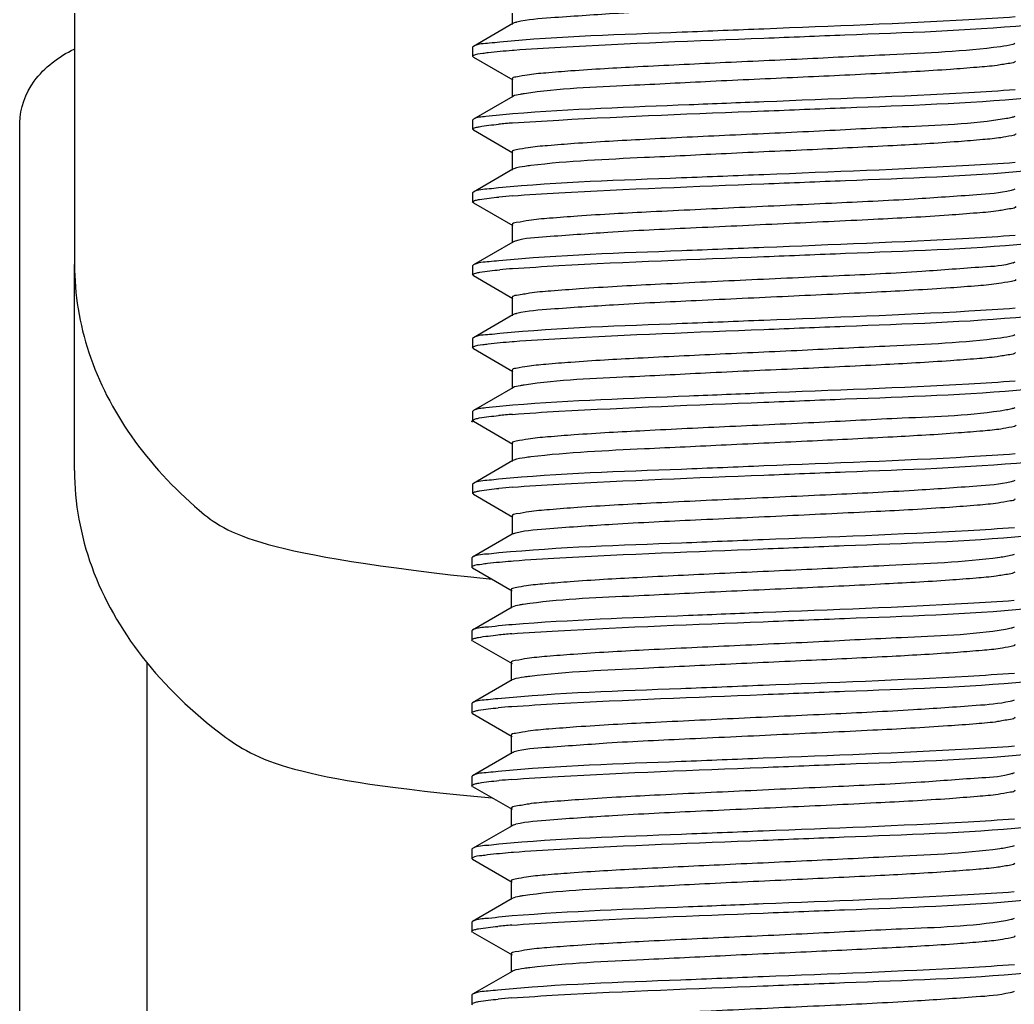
# Model space of a CAD drawing. Extents: x -1396510 to 1250330, y -1892470 to 1623980.
# Drawn here: x -1156691.6 to -1156561.6, y -61731.7 to -61603.1 of the extents above; entities that cross this region are included whole.
import ezdxf

# ---------------------------------------------------------------- set-up
doc = ezdxf.new("R2010")
doc.units = 0
doc.header["$LTSCALE"] = 1000
doc.header["$MEASUREMENT"] = 0

msp = doc.modelspace()

# ---------------------------------------------------------------- linework, layer by layer
at = {"linetype": 'Continuous'}
for p, q in [((-1156684.42, -61531.44), (-1156684.42, -61635.05)), ((-1156627.21, -61601.3), (-1156627.21, -61603.68)), ((-1156627.1, -61603.56), (-1156632.27, -61606.55)), ((-1156632.27, -61606.55), (-1156632.36, -61606.66)), ((-1156632.36, -61606.66), (-1156632.36, -61607.85)), ((-1156632.27, -61607.95), (-1156632.36, -61607.85)), ((-1156632.27, -61607.95), (-1156627.1, -61610.94)), ((-1156627.2, -61607.05), (-1156626.93, -61607.03)), ((-1156627.21, -61610.82), (-1156627.21, -61613.2)), ((-1156627.1, -61613.08), (-1156632.27, -61616.07)), ((-1156691.56, -61664.71), (-1156691.56, -61616.54)), ((-1156632.27, -61616.07), (-1156632.36, -61616.18)), ((-1156632.36, -61616.18), (-1156632.36, -61617.37)), ((-1156632.27, -61617.47), (-1156632.36, -61617.37)), ((-1156632.27, -61617.47), (-1156627.1, -61620.46)), ((-1156627.21, -61620.34), (-1156627.21, -61622.72)), ((-1156627.1, -61622.6), (-1156632.27, -61625.59)), ((-1156626.96, -61622.54), (-1156627.1, -61622.6)), ((-1156632.27, -61625.59), (-1156632.36, -61625.7)), ((-1156632.36, -61625.7), (-1156632.36, -61626.89)), ((-1156632.27, -61626.99), (-1156632.36, -61626.89)), ((-1156632.27, -61626.99), (-1156627.1, -61629.98)), ((-1156627.21, -61629.86), (-1156627.21, -61632.24)), ((-1156627.1, -61632.12), (-1156632.27, -61635.11)), ((-1156684.42, -61661.98), (-1156684.42, -61635.05)), ((-1156632.27, -61635.11), (-1156632.36, -61635.22)), ((-1156632.36, -61635.22), (-1156632.36, -61636.41)), ((-1156561.46, -61634.74), (-1156561.65, -61634.82)), ((-1156632.27, -61636.51), (-1156632.36, -61636.41)), ((-1156632.27, -61636.51), (-1156627.1, -61639.5)), ((-1156627.21, -61639.38), (-1156627.21, -61641.76)), ((-1156627.1, -61641.64), (-1156632.27, -61644.63)), ((-1156632.27, -61644.63), (-1156632.36, -61644.74)), ((-1156632.36, -61644.74), (-1156632.36, -61645.93)), ((-1156627.2, -61645.13), (-1156626.93, -61645.11)), ((-1156632.27, -61646.03), (-1156632.36, -61645.93)), ((-1156632.27, -61646.03), (-1156627.1, -61649.02)), ((-1156627.21, -61648.9), (-1156627.21, -61651.28)), ((-1156627.1, -61651.16), (-1156632.27, -61654.15)), ((-1156632.27, -61654.15), (-1156632.36, -61654.25)), ((-1156632.36, -61654.25), (-1156632.36, -61655.44)), ((-1156632.37, -61655.67), (-1156632.46, -61655.57)), ((-1156632.27, -61655.55), (-1156632.36, -61655.44)), ((-1156632.27, -61655.55), (-1156627.1, -61658.54)), ((-1156627.21, -61658.42), (-1156627.21, -61660.8)), ((-1156627.1, -61660.68), (-1156632.27, -61663.67)), ((-1156626.96, -61660.61), (-1156627.1, -61660.68)), ((-1156632.27, -61663.67), (-1156632.36, -61663.77)), ((-1156632.36, -61663.77), (-1156632.36, -61664.96)), ((-1156691.56, -61890.08), (-1156691.56, -61664.71)), ((-1156632.27, -61665.07), (-1156632.36, -61664.96)), ((-1156632.27, -61665.07), (-1156627.1, -61668.06)), ((-1156627.21, -61667.94), (-1156627.21, -61670.32)), ((-1156627.21, -61670.32), (-1156632.37, -61673.31)), ((-1156632.37, -61673.31), (-1156632.46, -61673.41)), ((-1156632.46, -61673.41), (-1156632.46, -61674.6)), ((-1156627.31, -61673.81), (-1156627.04, -61673.79)), ((-1156632.37, -61674.71), (-1156632.46, -61674.6)), ((-1156632.37, -61674.71), (-1156627.21, -61677.7)), ((-1156627.31, -61677.58), (-1156627.31, -61679.96)), ((-1156627.21, -61679.84), (-1156632.37, -61682.83)), ((-1156632.37, -61682.83), (-1156632.46, -61682.93)), ((-1156632.46, -61682.93), (-1156632.46, -61684.12)), ((-1156632.37, -61684.23), (-1156632.46, -61684.12)), ((-1156632.37, -61684.23), (-1156627.21, -61687.22)), ((-1156674.9, -61890.08), (-1156674.9, -61687.16)), ((-1156627.31, -61687.1), (-1156627.31, -61689.48)), ((-1156627.21, -61689.36), (-1156632.37, -61692.35)), ((-1156627.06, -61689.29), (-1156627.21, -61689.36)), ((-1156632.37, -61692.35), (-1156632.46, -61692.45)), ((-1156632.46, -61692.45), (-1156632.46, -61693.64)), ((-1156632.37, -61693.75), (-1156632.46, -61693.64)), ((-1156632.37, -61693.75), (-1156627.21, -61696.74)), ((-1156627.31, -61696.62), (-1156627.31, -61699)), ((-1156627.21, -61698.88), (-1156632.37, -61701.87)), ((-1156561.56, -61701.5), (-1156561.75, -61701.58)), ((-1156632.37, -61701.87), (-1156632.46, -61701.97)), ((-1156632.46, -61701.97), (-1156632.46, -61703.16)), ((-1156632.37, -61703.27), (-1156632.46, -61703.16)), ((-1156632.37, -61703.27), (-1156627.21, -61706.26)), ((-1156627.31, -61706.14), (-1156627.31, -61708.52)), ((-1156627.21, -61708.4), (-1156632.37, -61711.39)), ((-1156632.37, -61711.39), (-1156632.46, -61711.49)), ((-1156632.46, -61711.49), (-1156632.46, -61712.68)), ((-1156627.31, -61711.88), (-1156627.04, -61711.86)), ((-1156632.37, -61712.79), (-1156632.46, -61712.68)), ((-1156632.37, -61712.79), (-1156627.21, -61715.78)), ((-1156627.31, -61715.66), (-1156627.31, -61718.04)), ((-1156627.21, -61717.92), (-1156632.37, -61720.91)), ((-1156632.37, -61720.91), (-1156632.46, -61721.01)), ((-1156632.46, -61721.01), (-1156632.46, -61722.2)), ((-1156632.37, -61722.31), (-1156632.46, -61722.2)), ((-1156632.37, -61722.31), (-1156627.21, -61725.3)), ((-1156627.31, -61725.18), (-1156627.31, -61727.56)), ((-1156627.21, -61727.44), (-1156632.37, -61730.43)), ((-1156627.06, -61727.37), (-1156627.21, -61727.44)), ((-1156632.37, -61730.43), (-1156632.46, -61730.53)), ((-1156632.46, -61730.53), (-1156632.46, -61731.72)), ((-1156632.37, -61731.83), (-1156632.46, -61731.72))]:
    msp.add_line(p, q, dxfattribs=at)
for centre, radius, start, end in [((-1156625.4, -61608.36), 5.11, 103.4604, 104.3304), ((-1156619.04, -61720.69), 104.44, 94.4466, 95.4488), ((-1156618.98, -61730.98), 105.21, 94.4523, 95.4224), ((-1156562.37, -61632.74), 2.2, 287.9093, 289.044), ((-1156618.77, -61743.01), 107.73, 94.4567, 95.35), ((-1156625.4, -61646.44), 5.11, 103.4604, 104.3304), ((-1156619.04, -61758.77), 104.44, 94.4466, 95.4488), ((-1156618.98, -61769.06), 105.21, 94.4523, 95.4224), ((-1156625.51, -61675.12), 5.11, 103.4604, 104.3304), ((-1156619.15, -61787.45), 104.44, 94.4466, 95.4488), ((-1156619.08, -61797.74), 105.21, 94.4523, 95.4224), ((-1156618.87, -61809.77), 107.73, 94.4567, 95.35), ((-1156562.47, -61699.5), 2.2, 287.9093, 289.044), ((-1156625.51, -61713.2), 5.11, 103.4604, 104.3304), ((-1156619.15, -61825.53), 104.44, 94.4466, 95.4488), ((-1156619.08, -61835.81), 105.21, 94.4523, 95.4224)]:
    msp.add_arc(centre, radius, start, end, dxfattribs=at)
for points, knots in [([(-1156561.36, -61598.92), (-1156561.36, -61599.13), (-1156562.45, -61599.26), (-1156563.79, -61599.56), (-1156566.62, -61599.79), (-1156571.84, -61600.2), (-1156580.19, -61600.64), (-1156591.24, -61601.17), (-1156602.72, -61601.69), (-1156613.08, -61602.18), (-1156620.89, -61602.75), (-1156625.14, -61603.04), (-1156626.59, -61603.39)], [0, 0, 0, 0, 0.009517, 0.035128, 0.076492, 0.132277, 0.279305, 0.456588, 0.640385, 0.806077, 0.931494, 1, 1, 1, 1]), ([(-1156561.42, -61602.7), (-1156563.44, -61602.86), (-1156574.38, -61603.52), (-1156585.34, -61603.92), (-1156594.28, -61604.28)], [0, 0, 0, 0, 0.184509, 1, 1, 1, 1]), ([(-1156626.67, -61603.41), (-1156626.76, -61603.43), (-1156626.9, -61603.47), (-1156627.05, -61603.53), (-1156627.1, -61603.56)], [0, 0, 0, 0, 0.585672, 1, 1, 1, 1]), ([(-1156594.28, -61605.47), (-1156590.75, -61605.33), (-1156579.28, -61604.84), (-1156567.78, -61604.49), (-1156559.87, -61603.76)], [0, 0, 0, 0, 0.307895, 1, 1, 1, 1]), ([(-1156594.28, -61604.28), (-1156597.84, -61604.42), (-1156609.35, -61604.91), (-1156620.88, -61605.25), (-1156628.81, -61606)], [0, 0, 0, 0, 0.308784, 1, 1, 1, 1]), ([(-1156628.81, -61606), (-1156629.25, -61606.04), (-1156630.4, -61606.2), (-1156631.64, -61606.19), (-1156632.27, -61606.55)], [0, 0, 0, 0, 0.379378, 1, 1, 1, 1]), ([(-1156563.34, -61606.59), (-1156568.14, -61607.24), (-1156576.57, -61607.56), (-1156588.79, -61608.21), (-1156599.78, -61608.69), (-1156610.07, -61609.19), (-1156617.72, -61609.61), (-1156622.47, -61610), (-1156625.02, -61610.22), (-1156626.23, -61610.49), (-1156627.21, -61610.63), (-1156627.21, -61610.82)], [0, 0, 0, 0, 0.226556, 0.394464, 0.573122, 0.741029, 0.877994, 0.929534, 0.967621, 0.99116, 1, 1, 1, 1]), ([(-1156626.93, -61607.03), (-1156624.91, -61606.87), (-1156614.03, -61606.22), (-1156603.14, -61605.82), (-1156594.28, -61605.47)], [0, 0, 0, 0, 0.186017, 1, 1, 1, 1]), ([(-1156561.46, -61606.18), (-1156561.54, -61606.23), (-1156562.15, -61606.44), (-1156562.79, -61606.52), (-1156563.34, -61606.59)], [0, 0, 0, 0, 0.140461, 1, 1, 1, 1]), ([(-1156691.56, -61616.54), (-1156691.56, -61614.62), (-1156689.96, -61610.44), (-1156686.47, -61607.89), (-1156684.47, -61606.9)], [0, 0, 0, 0, 0.461863, 1, 1, 1, 1]), ([(-1156632.36, -61607.85), (-1156632.36, -61607.8), (-1156631.91, -61607.48), (-1156631.46, -61607.51), (-1156631.05, -61607.45)], [0, 0, 0, 0, 0.092798, 1, 1, 1, 1]), ([(-1156631.05, -61607.45), (-1156630.8, -61607.41), (-1156629.53, -61607.24), (-1156628.24, -61607.13), (-1156627.2, -61607.05)], [0, 0, 0, 0, 0.190958, 1, 1, 1, 1]), ([(-1156561.38, -61608.5), (-1156561.55, -61608.7), (-1156562.47, -61608.8), (-1156564.07, -61609.11), (-1156566.72, -61609.32), (-1156571.74, -61609.71), (-1156579.56, -61610.13), (-1156590, -61610.63), (-1156600.98, -61611.11), (-1156612.91, -61611.76), (-1156621.07, -61612.04), (-1156625.63, -61612.73)], [0, 0, 0, 0, 0.011937, 0.038615, 0.07957, 0.133598, 0.274096, 0.443272, 0.620779, 0.785256, 1, 1, 1, 1]), ([(-1156625.63, -61612.73), (-1156625.81, -61612.76), (-1156626.3, -61612.85), (-1156626.82, -61612.92), (-1156627.1, -61613.08)], [0, 0, 0, 0, 0.353551, 1, 1, 1, 1]), ([(-1156561.43, -61612.22), (-1156563.45, -61612.38), (-1156574.39, -61613.04), (-1156585.35, -61613.44), (-1156594.28, -61613.8)], [0, 0, 0, 0, 0.184619, 1, 1, 1, 1]), ([(-1156594.28, -61613.8), (-1156597.54, -61613.93), (-1156608.48, -61614.38), (-1156619.43, -61614.77), (-1156627.09, -61615.37)], [0, 0, 0, 0, 0.297814, 1, 1, 1, 1]), ([(-1156594.28, -61614.99), (-1156590.73, -61614.85), (-1156579.22, -61614.36), (-1156567.69, -61614.01), (-1156559.76, -61613.27)], [0, 0, 0, 0, 0.308711, 1, 1, 1, 1]), ([(-1156627.09, -61615.37), (-1156628.28, -61615.46), (-1156629.97, -61615.7), (-1156631.79, -61615.8), (-1156632.27, -61616.07)], [0, 0, 0, 0, 0.683777, 1, 1, 1, 1]), ([(-1156627.14, -61616.56), (-1156625.12, -61616.41), (-1156614.18, -61615.74), (-1156603.22, -61615.34), (-1156594.28, -61614.99)], [0, 0, 0, 0, 0.184504, 1, 1, 1, 1]), ([(-1156561.46, -61615.7), (-1156561.58, -61615.77), (-1156561.96, -61615.88), (-1156562.33, -61615.95), (-1156562.56, -61615.99)], [0, 0, 0, 0, 0.374139, 1, 1, 1, 1]), ([(-1156631.97, -61617.15), (-1156631.81, -61617.11), (-1156630.82, -61616.9), (-1156629.81, -61616.8), (-1156628.96, -61616.72)], [0, 0, 0, 0, 0.160861, 1, 1, 1, 1]), ([(-1156562.56, -61615.99), (-1156567.05, -61616.76), (-1156575.25, -61616.98), (-1156587.3, -61617.67), (-1156598.56, -61618.15), (-1156609.23, -61618.67), (-1156617.23, -61619.1), (-1156622.21, -61619.5), (-1156624.9, -61619.72), (-1156626.17, -61620.01), (-1156627.21, -61620.14), (-1156627.21, -61620.34)], [0, 0, 0, 0, 0.210773, 0.377666, 0.558838, 0.731273, 0.873076, 0.926648, 0.966309, 0.990838, 1, 1, 1, 1]), ([(-1156632.36, -61617.37), (-1156632.36, -61617.32), (-1156632.2, -61617.21), (-1156632.07, -61617.18), (-1156631.97, -61617.15)], [0, 0, 0, 0, 0.319044, 1, 1, 1, 1]), ([(-1156561.36, -61617.96), (-1156561.36, -61618.15), (-1156562.3, -61618.29), (-1156563.49, -61618.55), (-1156565.97, -61618.77), (-1156570.6, -61619.16), (-1156578.08, -61619.57), (-1156588.18, -61620.07), (-1156599.02, -61620.55), (-1156611.3, -61621.18), (-1156619.83, -61621.53), (-1156624.76, -61622.13)], [0, 0, 0, 0, 0.008683, 0.031763, 0.069103, 0.119686, 0.254361, 0.420111, 0.597552, 0.765912, 1, 1, 1, 1]), ([(-1156624.76, -61622.13), (-1156625.01, -61622.16), (-1156625.75, -61622.27), (-1156626.5, -61622.36), (-1156626.96, -61622.54)], [0, 0, 0, 0, 0.341642, 1, 1, 1, 1]), ([(-1156561.42, -61621.74), (-1156563.44, -61621.9), (-1156574.39, -61622.56), (-1156585.35, -61622.96), (-1156594.28, -61623.32)], [0, 0, 0, 0, 0.184538, 1, 1, 1, 1]), ([(-1156594.28, -61623.32), (-1156597.87, -61623.46), (-1156609.43, -61623.95), (-1156621.01, -61624.29), (-1156628.96, -61625.05)], [0, 0, 0, 0, 0.309919, 1, 1, 1, 1]), ([(-1156594.28, -61624.51), (-1156590.73, -61624.37), (-1156579.22, -61623.87), (-1156567.7, -61623.53), (-1156559.77, -61622.79)], [0, 0, 0, 0, 0.308641, 1, 1, 1, 1]), ([(-1156627.15, -61626.08), (-1156625.13, -61625.93), (-1156614.18, -61625.26), (-1156603.22, -61624.86), (-1156594.28, -61624.51)], [0, 0, 0, 0, 0.184493, 1, 1, 1, 1]), ([(-1156628.96, -61625.05), (-1156629.38, -61625.09), (-1156630.47, -61625.25), (-1156631.67, -61625.24), (-1156632.27, -61625.59)], [0, 0, 0, 0, 0.378482, 1, 1, 1, 1]), ([(-1156561.97, -61625.4), (-1156563.43, -61625.74), (-1156567.68, -61626.04), (-1156575.49, -61626.6), (-1156585.85, -61627.09), (-1156597.33, -61627.62), (-1156608.38, -61628.14), (-1156616.72, -61628.58), (-1156621.94, -61628.99), (-1156624.78, -61629.22), (-1156626.11, -61629.52), (-1156627.21, -61629.65), (-1156627.21, -61629.86)], [0, 0, 0, 0, 0.068576, 0.194029, 0.359725, 0.543506, 0.720761, 0.867753, 0.923531, 0.964877, 0.99049, 1, 1, 1, 1]), ([(-1156561.46, -61625.22), (-1156561.52, -61625.26), (-1156561.69, -61625.32), (-1156561.87, -61625.37), (-1156561.97, -61625.4)], [0, 0, 0, 0, 0.406881, 1, 1, 1, 1]), ([(-1156632.36, -61626.89), (-1156632.36, -61626.84), (-1156632.2, -61626.73), (-1156632.07, -61626.7), (-1156631.97, -61626.67)], [0, 0, 0, 0, 0.318595, 1, 1, 1, 1]), ([(-1156631.97, -61626.67), (-1156631.81, -61626.62), (-1156630.8, -61626.42), (-1156629.78, -61626.32), (-1156628.92, -61626.24)], [0, 0, 0, 0, 0.160696, 1, 1, 1, 1]), ([(-1156561.36, -61627.48), (-1156561.36, -61627.69), (-1156562.48, -61627.82), (-1156563.85, -61628.13), (-1156566.76, -61628.36), (-1156572.1, -61628.78), (-1156580.61, -61629.22), (-1156591.84, -61629.75), (-1156603.44, -61630.29), (-1156613.78, -61630.76), (-1156621.4, -61631.37), (-1156625.49, -61631.61), (-1156626.81, -61632.01)], [0, 0, 0, 0, 0.009703, 0.035887, 0.07813, 0.135078, 0.284815, 0.464601, 0.649729, 0.81476, 0.937049, 1, 1, 1, 1]), ([(-1156561.43, -61631.26), (-1156563.44, -61631.42), (-1156574.39, -61632.08), (-1156585.35, -61632.48), (-1156594.28, -61632.84)], [0, 0, 0, 0, 0.184553, 1, 1, 1, 1]), ([(-1156626.81, -61632.01), (-1156626.87, -61632.02), (-1156626.97, -61632.06), (-1156627.06, -61632.1), (-1156627.1, -61632.12)], [0, 0, 0, 0, 0.569522, 1, 1, 1, 1]), ([(-1156594.28, -61634.03), (-1156590.72, -61633.88), (-1156579.19, -61633.39), (-1156567.65, -61633.05), (-1156559.71, -61632.3)], [0, 0, 0, 0, 0.309073, 1, 1, 1, 1]), ([(-1156594.28, -61632.84), (-1156597.86, -61632.98), (-1156609.41, -61633.47), (-1156620.98, -61633.81), (-1156628.92, -61634.57)], [0, 0, 0, 0, 0.309586, 1, 1, 1, 1]), ([(-1156684.42, -61635.05), (-1156684.42, -61638.94), (-1156683.08, -61646.95), (-1156677.29, -61658.06), (-1156668.16, -61667.82), (-1156660.49, -61672.95), (-1156629.79, -61676.2)], [0, 0, 0, 0, 0.227068, 0.465186, 0.721949, 1, 1, 1, 1]), ([(-1156628.92, -61634.57), (-1156629.35, -61634.61), (-1156630.45, -61634.76), (-1156631.66, -61634.76), (-1156632.27, -61635.11)], [0, 0, 0, 0, 0.378727, 1, 1, 1, 1]), ([(-1156561.69, -61634.84), (-1156562.96, -61635.25), (-1156567.01, -61635.46), (-1156574.55, -61636.1), (-1156584.9, -61636.56), (-1156596.52, -61637.1), (-1156607.81, -61637.63), (-1156616.38, -61638.08), (-1156621.76, -61638.5), (-1156624.69, -61638.73), (-1156626.07, -61639.04), (-1156627.21, -61639.17), (-1156627.21, -61639.38)], [0, 0, 0, 0, 0.061098, 0.182334, 0.347135, 0.532706, 0.713328, 0.863975, 0.921317, 0.963856, 0.990226, 1, 1, 1, 1]), ([(-1156627.14, -61635.6), (-1156625.12, -61635.44), (-1156614.18, -61634.78), (-1156603.22, -61634.38), (-1156594.28, -61634.03)], [0, 0, 0, 0, 0.184541, 1, 1, 1, 1]), ([(-1156632.36, -61636.41), (-1156632.36, -61636.35), (-1156632.19, -61636.25), (-1156632.05, -61636.21), (-1156631.94, -61636.18)], [0, 0, 0, 0, 0.315177, 1, 1, 1, 1]), ([(-1156631.94, -61636.18), (-1156631.77, -61636.14), (-1156630.74, -61635.93), (-1156629.69, -61635.83), (-1156628.81, -61635.75)], [0, 0, 0, 0, 0.16229, 1, 1, 1, 1]), ([(-1156561.36, -61637), (-1156561.36, -61637.21), (-1156562.45, -61637.34), (-1156563.79, -61637.64), (-1156566.62, -61637.87), (-1156571.84, -61638.28), (-1156580.19, -61638.72), (-1156591.24, -61639.24), (-1156602.72, -61639.77), (-1156613.08, -61640.26), (-1156620.89, -61640.82), (-1156625.14, -61641.12), (-1156626.59, -61641.47)], [0, 0, 0, 0, 0.009517, 0.035128, 0.076492, 0.132277, 0.279305, 0.456588, 0.640385, 0.806077, 0.931494, 1, 1, 1, 1]), ([(-1156626.67, -61641.49), (-1156626.76, -61641.51), (-1156626.9, -61641.55), (-1156627.05, -61641.61), (-1156627.1, -61641.64)], [0, 0, 0, 0, 0.585672, 1, 1, 1, 1]), ([(-1156561.42, -61640.78), (-1156563.44, -61640.94), (-1156574.38, -61641.6), (-1156585.34, -61642), (-1156594.28, -61642.36)], [0, 0, 0, 0, 0.184509, 1, 1, 1, 1]), ([(-1156594.28, -61642.36), (-1156597.84, -61642.5), (-1156609.35, -61642.99), (-1156620.88, -61643.33), (-1156628.81, -61644.08)], [0, 0, 0, 0, 0.308784, 1, 1, 1, 1]), ([(-1156594.28, -61643.55), (-1156590.75, -61643.4), (-1156579.28, -61642.92), (-1156567.78, -61642.57), (-1156559.87, -61641.84)], [0, 0, 0, 0, 0.307895, 1, 1, 1, 1]), ([(-1156628.81, -61644.08), (-1156629.25, -61644.12), (-1156630.4, -61644.28), (-1156631.64, -61644.27), (-1156632.27, -61644.63)], [0, 0, 0, 0, 0.379378, 1, 1, 1, 1]), ([(-1156626.93, -61645.11), (-1156624.91, -61644.95), (-1156614.03, -61644.3), (-1156603.14, -61643.9), (-1156594.28, -61643.55)], [0, 0, 0, 0, 0.186017, 1, 1, 1, 1]), ([(-1156561.46, -61644.26), (-1156561.54, -61644.31), (-1156562.15, -61644.52), (-1156562.79, -61644.6), (-1156563.34, -61644.67)], [0, 0, 0, 0, 0.140461, 1, 1, 1, 1]), ([(-1156632.36, -61645.93), (-1156632.36, -61645.88), (-1156631.91, -61645.56), (-1156631.46, -61645.59), (-1156631.05, -61645.53)], [0, 0, 0, 0, 0.092798, 1, 1, 1, 1]), ([(-1156631.05, -61645.53), (-1156630.8, -61645.49), (-1156629.53, -61645.32), (-1156628.24, -61645.21), (-1156627.2, -61645.13)], [0, 0, 0, 0, 0.190958, 1, 1, 1, 1]), ([(-1156563.34, -61644.67), (-1156568.14, -61645.31), (-1156576.57, -61645.64), (-1156588.79, -61646.28), (-1156599.78, -61646.76), (-1156610.07, -61647.27), (-1156617.72, -61647.69), (-1156622.47, -61648.08), (-1156625.02, -61648.3), (-1156626.23, -61648.57), (-1156627.21, -61648.71), (-1156627.21, -61648.9)], [0, 0, 0, 0, 0.226556, 0.394464, 0.573122, 0.741029, 0.877994, 0.929534, 0.967621, 0.99116, 1, 1, 1, 1]), ([(-1156561.38, -61646.58), (-1156561.55, -61646.78), (-1156562.47, -61646.88), (-1156564.07, -61647.19), (-1156566.72, -61647.4), (-1156571.74, -61647.79), (-1156579.56, -61648.21), (-1156590, -61648.71), (-1156600.98, -61649.19), (-1156612.91, -61649.84), (-1156621.07, -61650.12), (-1156625.63, -61650.81)], [0, 0, 0, 0, 0.011937, 0.038615, 0.07957, 0.133598, 0.274096, 0.443272, 0.620779, 0.785256, 1, 1, 1, 1]), ([(-1156625.63, -61650.81), (-1156625.81, -61650.84), (-1156626.3, -61650.93), (-1156626.82, -61651), (-1156627.1, -61651.16)], [0, 0, 0, 0, 0.353551, 1, 1, 1, 1]), ([(-1156561.43, -61650.3), (-1156563.45, -61650.46), (-1156574.39, -61651.12), (-1156585.35, -61651.52), (-1156594.28, -61651.87)], [0, 0, 0, 0, 0.184619, 1, 1, 1, 1]), ([(-1156594.28, -61651.87), (-1156597.54, -61652), (-1156608.48, -61652.46), (-1156619.43, -61652.85), (-1156627.09, -61653.45)], [0, 0, 0, 0, 0.297814, 1, 1, 1, 1]), ([(-1156594.28, -61653.06), (-1156590.73, -61652.92), (-1156579.22, -61652.43), (-1156567.69, -61652.09), (-1156559.76, -61651.35)], [0, 0, 0, 0, 0.308711, 1, 1, 1, 1]), ([(-1156627.09, -61653.45), (-1156628.28, -61653.54), (-1156629.97, -61653.78), (-1156631.79, -61653.88), (-1156632.27, -61654.15)], [0, 0, 0, 0, 0.683777, 1, 1, 1, 1]), ([(-1156627.14, -61654.64), (-1156625.12, -61654.48), (-1156614.18, -61653.82), (-1156603.22, -61653.42), (-1156594.28, -61653.06)], [0, 0, 0, 0, 0.184504, 1, 1, 1, 1]), ([(-1156562.56, -61654.07), (-1156567.05, -61654.84), (-1156575.25, -61655.05), (-1156587.3, -61655.74), (-1156598.56, -61656.23), (-1156609.23, -61656.75), (-1156617.23, -61657.17), (-1156622.21, -61657.57), (-1156624.9, -61657.8), (-1156626.17, -61658.09), (-1156627.21, -61658.22), (-1156627.21, -61658.42)], [0, 0, 0, 0, 0.210773, 0.377666, 0.558838, 0.731273, 0.873076, 0.926648, 0.966309, 0.990838, 1, 1, 1, 1]), ([(-1156561.46, -61653.78), (-1156561.58, -61653.85), (-1156561.96, -61653.96), (-1156562.33, -61654.03), (-1156562.56, -61654.07)], [0, 0, 0, 0, 0.374139, 1, 1, 1, 1]), ([(-1156632.46, -61655.57), (-1156632.46, -61655.54), (-1156632.43, -61655.49), (-1156632.38, -61655.46), (-1156632.35, -61655.45)], [0, 0, 0, 0, 0.384576, 1, 1, 1, 1]), ([(-1156632.36, -61655.44), (-1156632.36, -61655.4), (-1156632.2, -61655.29), (-1156632.07, -61655.26), (-1156631.97, -61655.23)], [0, 0, 0, 0, 0.319044, 1, 1, 1, 1]), ([(-1156631.97, -61655.23), (-1156631.81, -61655.18), (-1156630.82, -61654.98), (-1156629.81, -61654.88), (-1156628.96, -61654.8)], [0, 0, 0, 0, 0.160861, 1, 1, 1, 1]), ([(-1156561.36, -61656.04), (-1156561.36, -61656.22), (-1156562.3, -61656.37), (-1156563.49, -61656.63), (-1156565.97, -61656.85), (-1156570.6, -61657.23), (-1156578.08, -61657.65), (-1156588.18, -61658.15), (-1156599.02, -61658.63), (-1156611.3, -61659.25), (-1156619.83, -61659.61), (-1156624.76, -61660.21)], [0, 0, 0, 0, 0.008683, 0.031763, 0.069103, 0.119686, 0.254361, 0.420111, 0.597552, 0.765912, 1, 1, 1, 1]), ([(-1156561.42, -61659.82), (-1156563.44, -61659.98), (-1156574.39, -61660.64), (-1156585.35, -61661.04), (-1156594.28, -61661.39)], [0, 0, 0, 0, 0.184538, 1, 1, 1, 1]), ([(-1156624.76, -61660.21), (-1156625.01, -61660.24), (-1156625.75, -61660.35), (-1156626.5, -61660.44), (-1156626.96, -61660.61)], [0, 0, 0, 0, 0.341642, 1, 1, 1, 1]), ([(-1156594.28, -61662.58), (-1156590.73, -61662.44), (-1156579.22, -61661.95), (-1156567.7, -61661.61), (-1156559.77, -61660.87)], [0, 0, 0, 0, 0.308641, 1, 1, 1, 1]), ([(-1156684.42, -61661.98), (-1156684.42, -61666.23), (-1156682.79, -61675.05), (-1156675.85, -61687.07), (-1156665.05, -61697.32), (-1156656.08, -61702.45), (-1156629.79, -61704.76)], [0, 0, 0, 0, 0.22414, 0.461145, 0.71917, 1, 1, 1, 1]), ([(-1156594.28, -61661.39), (-1156597.87, -61661.54), (-1156609.43, -61662.03), (-1156621.01, -61662.36), (-1156628.96, -61663.13)], [0, 0, 0, 0, 0.309919, 1, 1, 1, 1]), ([(-1156628.96, -61663.13), (-1156629.38, -61663.17), (-1156630.47, -61663.32), (-1156631.67, -61663.32), (-1156632.27, -61663.67)], [0, 0, 0, 0, 0.378482, 1, 1, 1, 1]), ([(-1156561.97, -61663.47), (-1156563.43, -61663.82), (-1156567.68, -61664.12), (-1156575.49, -61664.68), (-1156585.85, -61665.17), (-1156597.33, -61665.7), (-1156608.38, -61666.22), (-1156616.72, -61666.66), (-1156621.94, -61667.07), (-1156624.78, -61667.3), (-1156626.11, -61667.6), (-1156627.21, -61667.73), (-1156627.21, -61667.94)], [0, 0, 0, 0, 0.068576, 0.194029, 0.359725, 0.543506, 0.720761, 0.867753, 0.923531, 0.964877, 0.99049, 1, 1, 1, 1]), ([(-1156627.15, -61664.16), (-1156625.13, -61664), (-1156614.18, -61663.34), (-1156603.22, -61662.94), (-1156594.28, -61662.58)], [0, 0, 0, 0, 0.184493, 1, 1, 1, 1]), ([(-1156561.46, -61663.3), (-1156561.52, -61663.34), (-1156561.69, -61663.4), (-1156561.87, -61663.45), (-1156561.97, -61663.47)], [0, 0, 0, 0, 0.406881, 1, 1, 1, 1]), ([(-1156632.36, -61664.96), (-1156632.36, -61664.92), (-1156632.2, -61664.81), (-1156632.07, -61664.77), (-1156631.97, -61664.75)], [0, 0, 0, 0, 0.318595, 1, 1, 1, 1]), ([(-1156631.97, -61664.75), (-1156631.81, -61664.7), (-1156630.8, -61664.5), (-1156629.78, -61664.4), (-1156628.92, -61664.32)], [0, 0, 0, 0, 0.160696, 1, 1, 1, 1]), ([(-1156561.46, -61665.68), (-1156561.46, -61665.89), (-1156562.55, -61666.02), (-1156563.89, -61666.32), (-1156566.73, -61666.55), (-1156571.95, -61666.96), (-1156580.29, -61667.4), (-1156591.34, -61667.92), (-1156602.83, -61668.45), (-1156613.19, -61668.94), (-1156621, -61669.5), (-1156625.24, -61669.8), (-1156626.7, -61670.15)], [0, 0, 0, 0, 0.009517, 0.035128, 0.076492, 0.132277, 0.279305, 0.456588, 0.640385, 0.806077, 0.931494, 1, 1, 1, 1]), ([(-1156626.77, -61670.16), (-1156626.86, -61670.19), (-1156627.01, -61670.23), (-1156627.15, -61670.29), (-1156627.21, -61670.32)], [0, 0, 0, 0, 0.585672, 1, 1, 1, 1]), ([(-1156561.52, -61669.46), (-1156563.54, -61669.62), (-1156574.49, -61670.28), (-1156585.45, -61670.68), (-1156594.39, -61671.03)], [0, 0, 0, 0, 0.184509, 1, 1, 1, 1]), ([(-1156594.39, -61671.03), (-1156597.94, -61671.18), (-1156609.45, -61671.67), (-1156620.99, -61672.01), (-1156628.92, -61672.76)], [0, 0, 0, 0, 0.308784, 1, 1, 1, 1]), ([(-1156594.39, -61672.22), (-1156590.85, -61672.08), (-1156579.38, -61671.6), (-1156567.89, -61671.25), (-1156559.97, -61670.51)], [0, 0, 0, 0, 0.307895, 1, 1, 1, 1]), ([(-1156628.92, -61672.76), (-1156629.36, -61672.8), (-1156630.5, -61672.96), (-1156631.75, -61672.95), (-1156632.37, -61673.31)], [0, 0, 0, 0, 0.379378, 1, 1, 1, 1]), ([(-1156627.04, -61673.79), (-1156625.02, -61673.63), (-1156614.14, -61672.98), (-1156603.25, -61672.58), (-1156594.39, -61672.22)], [0, 0, 0, 0, 0.186017, 1, 1, 1, 1]), ([(-1156561.56, -61672.94), (-1156561.64, -61672.98), (-1156562.26, -61673.2), (-1156562.9, -61673.27), (-1156563.45, -61673.35)], [0, 0, 0, 0, 0.140461, 1, 1, 1, 1]), ([(-1156632.46, -61674.6), (-1156632.46, -61674.56), (-1156632.02, -61674.24), (-1156631.57, -61674.27), (-1156631.15, -61674.21)], [0, 0, 0, 0, 0.092798, 1, 1, 1, 1]), ([(-1156631.15, -61674.21), (-1156630.91, -61674.17), (-1156629.63, -61674), (-1156628.34, -61673.89), (-1156627.31, -61673.81)], [0, 0, 0, 0, 0.190958, 1, 1, 1, 1]), ([(-1156563.45, -61673.35), (-1156568.24, -61673.99), (-1156576.68, -61674.32), (-1156588.89, -61674.96), (-1156599.88, -61675.44), (-1156610.17, -61675.95), (-1156617.83, -61676.37), (-1156622.57, -61676.76), (-1156625.12, -61676.98), (-1156626.34, -61677.25), (-1156627.31, -61677.39), (-1156627.31, -61677.58)], [0, 0, 0, 0, 0.226556, 0.394464, 0.573122, 0.741029, 0.877994, 0.929534, 0.967621, 0.99116, 1, 1, 1, 1]), ([(-1156561.49, -61675.26), (-1156561.65, -61675.45), (-1156562.57, -61675.56), (-1156564.18, -61675.86), (-1156566.82, -61676.08), (-1156571.84, -61676.47), (-1156579.66, -61676.88), (-1156590.11, -61677.39), (-1156601.08, -61677.87), (-1156613.01, -61678.52), (-1156621.18, -61678.8), (-1156625.74, -61679.49)], [0, 0, 0, 0, 0.011937, 0.038615, 0.07957, 0.133598, 0.274096, 0.443272, 0.620779, 0.785256, 1, 1, 1, 1]), ([(-1156561.54, -61678.98), (-1156563.56, -61679.14), (-1156574.5, -61679.8), (-1156585.45, -61680.2), (-1156594.39, -61680.55)], [0, 0, 0, 0, 0.184619, 1, 1, 1, 1]), ([(-1156625.74, -61679.49), (-1156625.91, -61679.52), (-1156626.41, -61679.6), (-1156626.92, -61679.68), (-1156627.21, -61679.84)], [0, 0, 0, 0, 0.353551, 1, 1, 1, 1]), ([(-1156594.39, -61680.55), (-1156597.64, -61680.68), (-1156608.58, -61681.14), (-1156619.53, -61681.53), (-1156627.19, -61682.13)], [0, 0, 0, 0, 0.297814, 1, 1, 1, 1]), ([(-1156594.39, -61681.74), (-1156590.83, -61681.6), (-1156579.32, -61681.11), (-1156567.79, -61680.77), (-1156559.86, -61680.02)], [0, 0, 0, 0, 0.308711, 1, 1, 1, 1]), ([(-1156627.25, -61683.32), (-1156625.23, -61683.16), (-1156614.28, -61682.5), (-1156603.32, -61682.1), (-1156594.39, -61681.74)], [0, 0, 0, 0, 0.184504, 1, 1, 1, 1]), ([(-1156627.19, -61682.13), (-1156628.38, -61682.22), (-1156630.07, -61682.46), (-1156631.89, -61682.55), (-1156632.37, -61682.83)], [0, 0, 0, 0, 0.683777, 1, 1, 1, 1]), ([(-1156562.67, -61682.75), (-1156567.16, -61683.52), (-1156575.36, -61683.73), (-1156587.41, -61684.42), (-1156598.66, -61684.9), (-1156609.33, -61685.42), (-1156617.33, -61685.85), (-1156622.31, -61686.25), (-1156625, -61686.48), (-1156626.28, -61686.76), (-1156627.31, -61686.9), (-1156627.31, -61687.1)], [0, 0, 0, 0, 0.210773, 0.377666, 0.558838, 0.731273, 0.873076, 0.926648, 0.966309, 0.990838, 1, 1, 1, 1]), ([(-1156561.57, -61682.46), (-1156561.69, -61682.53), (-1156562.06, -61682.64), (-1156562.43, -61682.71), (-1156562.67, -61682.75)], [0, 0, 0, 0, 0.374139, 1, 1, 1, 1]), ([(-1156632.46, -61684.12), (-1156632.46, -61684.08), (-1156632.31, -61683.97), (-1156632.18, -61683.94), (-1156632.08, -61683.91)], [0, 0, 0, 0, 0.319044, 1, 1, 1, 1]), ([(-1156632.08, -61683.91), (-1156631.92, -61683.86), (-1156630.92, -61683.66), (-1156629.91, -61683.56), (-1156629.06, -61683.48)], [0, 0, 0, 0, 0.160861, 1, 1, 1, 1]), ([(-1156561.46, -61684.72), (-1156561.46, -61684.9), (-1156562.4, -61685.05), (-1156563.59, -61685.31), (-1156566.07, -61685.53), (-1156570.7, -61685.91), (-1156578.19, -61686.33), (-1156588.28, -61686.82), (-1156599.13, -61687.3), (-1156611.4, -61687.93), (-1156619.94, -61688.29), (-1156624.87, -61688.89)], [0, 0, 0, 0, 0.008683, 0.031763, 0.069103, 0.119686, 0.254361, 0.420111, 0.597552, 0.765912, 1, 1, 1, 1]), ([(-1156561.53, -61688.5), (-1156563.55, -61688.65), (-1156574.49, -61689.32), (-1156585.45, -61689.72), (-1156594.39, -61690.07)], [0, 0, 0, 0, 0.184538, 1, 1, 1, 1]), ([(-1156624.87, -61688.89), (-1156625.12, -61688.92), (-1156625.85, -61689.02), (-1156626.6, -61689.12), (-1156627.06, -61689.29)], [0, 0, 0, 0, 0.341642, 1, 1, 1, 1]), ([(-1156594.39, -61691.26), (-1156590.83, -61691.12), (-1156579.33, -61690.63), (-1156567.8, -61690.29), (-1156559.87, -61689.54)], [0, 0, 0, 0, 0.308641, 1, 1, 1, 1]), ([(-1156594.39, -61690.07), (-1156597.97, -61690.22), (-1156609.53, -61690.71), (-1156621.11, -61691.04), (-1156629.06, -61691.81)], [0, 0, 0, 0, 0.309919, 1, 1, 1, 1]), ([(-1156629.06, -61691.81), (-1156629.49, -61691.85), (-1156630.58, -61692), (-1156631.77, -61692), (-1156632.37, -61692.35)], [0, 0, 0, 0, 0.378482, 1, 1, 1, 1]), ([(-1156562.08, -61692.15), (-1156563.53, -61692.5), (-1156567.78, -61692.8), (-1156575.59, -61693.36), (-1156585.95, -61693.85), (-1156597.44, -61694.38), (-1156608.48, -61694.9), (-1156616.83, -61695.34), (-1156622.04, -61695.75), (-1156624.88, -61695.98), (-1156626.22, -61696.28), (-1156627.31, -61696.41), (-1156627.31, -61696.62)], [0, 0, 0, 0, 0.068576, 0.194029, 0.359725, 0.543506, 0.720761, 0.867753, 0.923531, 0.964877, 0.99049, 1, 1, 1, 1]), ([(-1156627.25, -61692.84), (-1156625.23, -61692.68), (-1156614.28, -61692.02), (-1156603.32, -61691.62), (-1156594.39, -61691.26)], [0, 0, 0, 0, 0.184493, 1, 1, 1, 1]), ([(-1156561.57, -61691.98), (-1156561.63, -61692.02), (-1156561.8, -61692.08), (-1156561.97, -61692.13), (-1156562.08, -61692.15)], [0, 0, 0, 0, 0.406881, 1, 1, 1, 1]), ([(-1156632.46, -61693.64), (-1156632.46, -61693.59), (-1156632.31, -61693.49), (-1156632.17, -61693.45), (-1156632.07, -61693.43)], [0, 0, 0, 0, 0.318595, 1, 1, 1, 1]), ([(-1156632.07, -61693.43), (-1156631.91, -61693.38), (-1156630.91, -61693.17), (-1156629.88, -61693.08), (-1156629.03, -61692.99)], [0, 0, 0, 0, 0.160696, 1, 1, 1, 1]), ([(-1156561.46, -61694.24), (-1156561.46, -61694.45), (-1156562.58, -61694.58), (-1156563.95, -61694.89), (-1156566.86, -61695.12), (-1156572.2, -61695.53), (-1156580.71, -61695.98), (-1156591.95, -61696.51), (-1156603.54, -61697.05), (-1156613.89, -61697.52), (-1156621.5, -61698.13), (-1156625.59, -61698.37), (-1156626.92, -61698.76)], [0, 0, 0, 0, 0.009703, 0.035887, 0.07813, 0.135078, 0.284815, 0.464601, 0.649729, 0.81476, 0.937049, 1, 1, 1, 1]), ([(-1156626.92, -61698.76), (-1156626.97, -61698.78), (-1156627.07, -61698.81), (-1156627.17, -61698.85), (-1156627.21, -61698.88)], [0, 0, 0, 0, 0.569522, 1, 1, 1, 1]), ([(-1156561.53, -61698.02), (-1156563.55, -61698.17), (-1156574.49, -61698.84), (-1156585.45, -61699.24), (-1156594.39, -61699.59)], [0, 0, 0, 0, 0.184553, 1, 1, 1, 1]), ([(-1156594.39, -61699.59), (-1156597.96, -61699.74), (-1156609.51, -61700.23), (-1156621.08, -61700.56), (-1156629.03, -61701.32)], [0, 0, 0, 0, 0.309586, 1, 1, 1, 1]), ([(-1156594.39, -61700.78), (-1156590.82, -61700.64), (-1156579.3, -61700.15), (-1156567.75, -61699.81), (-1156559.82, -61699.06)], [0, 0, 0, 0, 0.309073, 1, 1, 1, 1]), ([(-1156629.03, -61701.32), (-1156629.45, -61701.36), (-1156630.56, -61701.52), (-1156631.77, -61701.52), (-1156632.37, -61701.87)], [0, 0, 0, 0, 0.378727, 1, 1, 1, 1]), ([(-1156627.24, -61702.36), (-1156625.23, -61702.2), (-1156614.28, -61701.54), (-1156603.32, -61701.14), (-1156594.39, -61700.78)], [0, 0, 0, 0, 0.184541, 1, 1, 1, 1]), ([(-1156632.04, -61702.94), (-1156631.88, -61702.89), (-1156630.84, -61702.69), (-1156629.79, -61702.59), (-1156628.92, -61702.5)], [0, 0, 0, 0, 0.16229, 1, 1, 1, 1]), ([(-1156561.79, -61701.59), (-1156563.07, -61702.01), (-1156567.12, -61702.22), (-1156574.66, -61702.85), (-1156585, -61703.31), (-1156596.63, -61703.86), (-1156607.92, -61704.39), (-1156616.49, -61704.84), (-1156621.87, -61705.26), (-1156624.8, -61705.48), (-1156626.18, -61705.8), (-1156627.31, -61705.92), (-1156627.31, -61706.14)], [0, 0, 0, 0, 0.061098, 0.182334, 0.347135, 0.532706, 0.713328, 0.863975, 0.921317, 0.963856, 0.990226, 1, 1, 1, 1]), ([(-1156632.46, -61703.16), (-1156632.46, -61703.11), (-1156632.29, -61703), (-1156632.15, -61702.97), (-1156632.04, -61702.94)], [0, 0, 0, 0, 0.315177, 1, 1, 1, 1]), ([(-1156561.46, -61703.76), (-1156561.46, -61703.97), (-1156562.55, -61704.1), (-1156563.89, -61704.4), (-1156566.73, -61704.62), (-1156571.95, -61705.04), (-1156580.29, -61705.48), (-1156591.34, -61706), (-1156602.83, -61706.53), (-1156613.19, -61707.01), (-1156621, -61707.58), (-1156625.24, -61707.88), (-1156626.7, -61708.22)], [0, 0, 0, 0, 0.009517, 0.035128, 0.076492, 0.132277, 0.279305, 0.456588, 0.640385, 0.806077, 0.931494, 1, 1, 1, 1]), ([(-1156561.52, -61707.53), (-1156563.54, -61707.69), (-1156574.49, -61708.36), (-1156585.45, -61708.76), (-1156594.39, -61709.11)], [0, 0, 0, 0, 0.184509, 1, 1, 1, 1]), ([(-1156594.39, -61709.11), (-1156597.94, -61709.25), (-1156609.45, -61709.74), (-1156620.99, -61710.08), (-1156628.92, -61710.83)], [0, 0, 0, 0, 0.308784, 1, 1, 1, 1]), ([(-1156626.77, -61708.24), (-1156626.86, -61708.27), (-1156627.01, -61708.31), (-1156627.15, -61708.36), (-1156627.21, -61708.4)], [0, 0, 0, 0, 0.585672, 1, 1, 1, 1]), ([(-1156594.39, -61710.3), (-1156590.85, -61710.16), (-1156579.38, -61709.67), (-1156567.89, -61709.33), (-1156559.97, -61708.59)], [0, 0, 0, 0, 0.307895, 1, 1, 1, 1]), ([(-1156627.04, -61711.86), (-1156625.02, -61711.71), (-1156614.14, -61711.05), (-1156603.25, -61710.65), (-1156594.39, -61710.3)], [0, 0, 0, 0, 0.186017, 1, 1, 1, 1]), ([(-1156628.92, -61710.83), (-1156629.36, -61710.87), (-1156630.5, -61711.04), (-1156631.75, -61711.02), (-1156632.37, -61711.39)], [0, 0, 0, 0, 0.379378, 1, 1, 1, 1]), ([(-1156631.15, -61712.28), (-1156630.91, -61712.25), (-1156629.63, -61712.08), (-1156628.34, -61711.97), (-1156627.31, -61711.88)], [0, 0, 0, 0, 0.190958, 1, 1, 1, 1]), ([(-1156563.45, -61711.43), (-1156568.24, -61712.07), (-1156576.68, -61712.4), (-1156588.89, -61713.04), (-1156599.88, -61713.52), (-1156610.17, -61714.03), (-1156617.83, -61714.45), (-1156622.57, -61714.83), (-1156625.12, -61715.05), (-1156626.34, -61715.33), (-1156627.31, -61715.47), (-1156627.31, -61715.66)], [0, 0, 0, 0, 0.226556, 0.394464, 0.573122, 0.741029, 0.877994, 0.929534, 0.967621, 0.99116, 1, 1, 1, 1]), ([(-1156561.56, -61711.02), (-1156561.64, -61711.06), (-1156562.26, -61711.27), (-1156562.9, -61711.35), (-1156563.45, -61711.43)], [0, 0, 0, 0, 0.140461, 1, 1, 1, 1]), ([(-1156632.46, -61712.68), (-1156632.46, -61712.64), (-1156632.02, -61712.32), (-1156631.57, -61712.35), (-1156631.15, -61712.28)], [0, 0, 0, 0, 0.092798, 1, 1, 1, 1]), ([(-1156561.49, -61713.34), (-1156561.65, -61713.53), (-1156562.57, -61713.64), (-1156564.18, -61713.94), (-1156566.82, -61714.15), (-1156571.84, -61714.55), (-1156579.66, -61714.96), (-1156590.11, -61715.47), (-1156601.08, -61715.95), (-1156613.01, -61716.6), (-1156621.18, -61716.88), (-1156625.74, -61717.57)], [0, 0, 0, 0, 0.011937, 0.038615, 0.07957, 0.133598, 0.274096, 0.443272, 0.620779, 0.785256, 1, 1, 1, 1]), ([(-1156561.54, -61717.06), (-1156563.56, -61717.21), (-1156574.5, -61717.88), (-1156585.45, -61718.28), (-1156594.39, -61718.63)], [0, 0, 0, 0, 0.184619, 1, 1, 1, 1]), ([(-1156625.74, -61717.57), (-1156625.91, -61717.59), (-1156626.41, -61717.68), (-1156626.92, -61717.75), (-1156627.21, -61717.92)], [0, 0, 0, 0, 0.353551, 1, 1, 1, 1]), ([(-1156594.39, -61719.82), (-1156590.83, -61719.68), (-1156579.32, -61719.19), (-1156567.79, -61718.85), (-1156559.86, -61718.1)], [0, 0, 0, 0, 0.308711, 1, 1, 1, 1]), ([(-1156594.39, -61718.63), (-1156597.64, -61718.76), (-1156608.58, -61719.21), (-1156619.53, -61719.6), (-1156627.19, -61720.2)], [0, 0, 0, 0, 0.297814, 1, 1, 1, 1]), ([(-1156627.19, -61720.2), (-1156628.38, -61720.3), (-1156630.07, -61720.53), (-1156631.89, -61720.63), (-1156632.37, -61720.91)], [0, 0, 0, 0, 0.683777, 1, 1, 1, 1]), ([(-1156562.67, -61720.83), (-1156567.16, -61721.6), (-1156575.36, -61721.81), (-1156587.41, -61722.5), (-1156598.66, -61722.98), (-1156609.33, -61723.5), (-1156617.33, -61723.93), (-1156622.31, -61724.33), (-1156625, -61724.55), (-1156626.28, -61724.84), (-1156627.31, -61724.98), (-1156627.31, -61725.18)], [0, 0, 0, 0, 0.210773, 0.377666, 0.558838, 0.731273, 0.873076, 0.926648, 0.966309, 0.990838, 1, 1, 1, 1]), ([(-1156627.25, -61721.4), (-1156625.23, -61721.24), (-1156614.28, -61720.58), (-1156603.32, -61720.18), (-1156594.39, -61719.82)], [0, 0, 0, 0, 0.184504, 1, 1, 1, 1]), ([(-1156561.57, -61720.54), (-1156561.69, -61720.61), (-1156562.06, -61720.71), (-1156562.43, -61720.79), (-1156562.67, -61720.83)], [0, 0, 0, 0, 0.374139, 1, 1, 1, 1]), ([(-1156632.46, -61722.2), (-1156632.46, -61722.15), (-1156632.31, -61722.05), (-1156632.18, -61722.01), (-1156632.08, -61721.99)], [0, 0, 0, 0, 0.319044, 1, 1, 1, 1]), ([(-1156632.08, -61721.99), (-1156631.92, -61721.94), (-1156630.92, -61721.74), (-1156629.91, -61721.64), (-1156629.06, -61721.56)], [0, 0, 0, 0, 0.160861, 1, 1, 1, 1]), ([(-1156561.46, -61722.8), (-1156561.46, -61722.98), (-1156562.4, -61723.12), (-1156563.59, -61723.39), (-1156566.07, -61723.61), (-1156570.7, -61723.99), (-1156578.19, -61724.41), (-1156588.28, -61724.9), (-1156599.13, -61725.38), (-1156611.4, -61726.01), (-1156619.94, -61726.37), (-1156624.87, -61726.97)], [0, 0, 0, 0, 0.008683, 0.031763, 0.069103, 0.119686, 0.254361, 0.420111, 0.597552, 0.765912, 1, 1, 1, 1]), ([(-1156624.87, -61726.97), (-1156625.12, -61727), (-1156625.85, -61727.1), (-1156626.6, -61727.2), (-1156627.06, -61727.37)], [0, 0, 0, 0, 0.341642, 1, 1, 1, 1]), ([(-1156561.53, -61726.57), (-1156563.55, -61726.73), (-1156574.49, -61727.39), (-1156585.45, -61727.8), (-1156594.39, -61728.15)], [0, 0, 0, 0, 0.184538, 1, 1, 1, 1]), ([(-1156594.39, -61728.15), (-1156597.97, -61728.29), (-1156609.53, -61728.79), (-1156621.11, -61729.12), (-1156629.06, -61729.89)], [0, 0, 0, 0, 0.309919, 1, 1, 1, 1]), ([(-1156594.39, -61729.34), (-1156590.83, -61729.2), (-1156579.33, -61728.71), (-1156567.8, -61728.37), (-1156559.87, -61727.62)], [0, 0, 0, 0, 0.308641, 1, 1, 1, 1]), ([(-1156629.06, -61729.89), (-1156629.49, -61729.93), (-1156630.58, -61730.08), (-1156631.77, -61730.08), (-1156632.37, -61730.43)], [0, 0, 0, 0, 0.378482, 1, 1, 1, 1]), ([(-1156627.25, -61730.92), (-1156625.23, -61730.76), (-1156614.28, -61730.1), (-1156603.32, -61729.7), (-1156594.39, -61729.34)], [0, 0, 0, 0, 0.184493, 1, 1, 1, 1]), ([(-1156561.57, -61730.06), (-1156561.63, -61730.09), (-1156561.8, -61730.16), (-1156561.97, -61730.2), (-1156562.08, -61730.23)], [0, 0, 0, 0, 0.406881, 1, 1, 1, 1]), ([(-1156632.07, -61731.5), (-1156631.91, -61731.46), (-1156630.91, -61731.25), (-1156629.88, -61731.15), (-1156629.03, -61731.07)], [0, 0, 0, 0, 0.160696, 1, 1, 1, 1]), ([(-1156562.08, -61730.23), (-1156563.53, -61730.58), (-1156567.78, -61730.87), (-1156575.59, -61731.44), (-1156585.95, -61731.92), (-1156597.44, -61732.45), (-1156608.48, -61732.98), (-1156616.83, -61733.42), (-1156622.04, -61733.83), (-1156624.88, -61734.05), (-1156626.22, -61734.36), (-1156627.31, -61734.49), (-1156627.31, -61734.7)], [0, 0, 0, 0, 0.068576, 0.194029, 0.359725, 0.543506, 0.720761, 0.867753, 0.923531, 0.964877, 0.99049, 1, 1, 1, 1]), ([(-1156632.46, -61731.72), (-1156632.46, -61731.67), (-1156632.31, -61731.57), (-1156632.17, -61731.53), (-1156632.07, -61731.5)], [0, 0, 0, 0, 0.318595, 1, 1, 1, 1])]:
    msp.add_open_spline(points, degree=3, knots=knots, dxfattribs=at)

doc.saveas('drawing.dxf')
